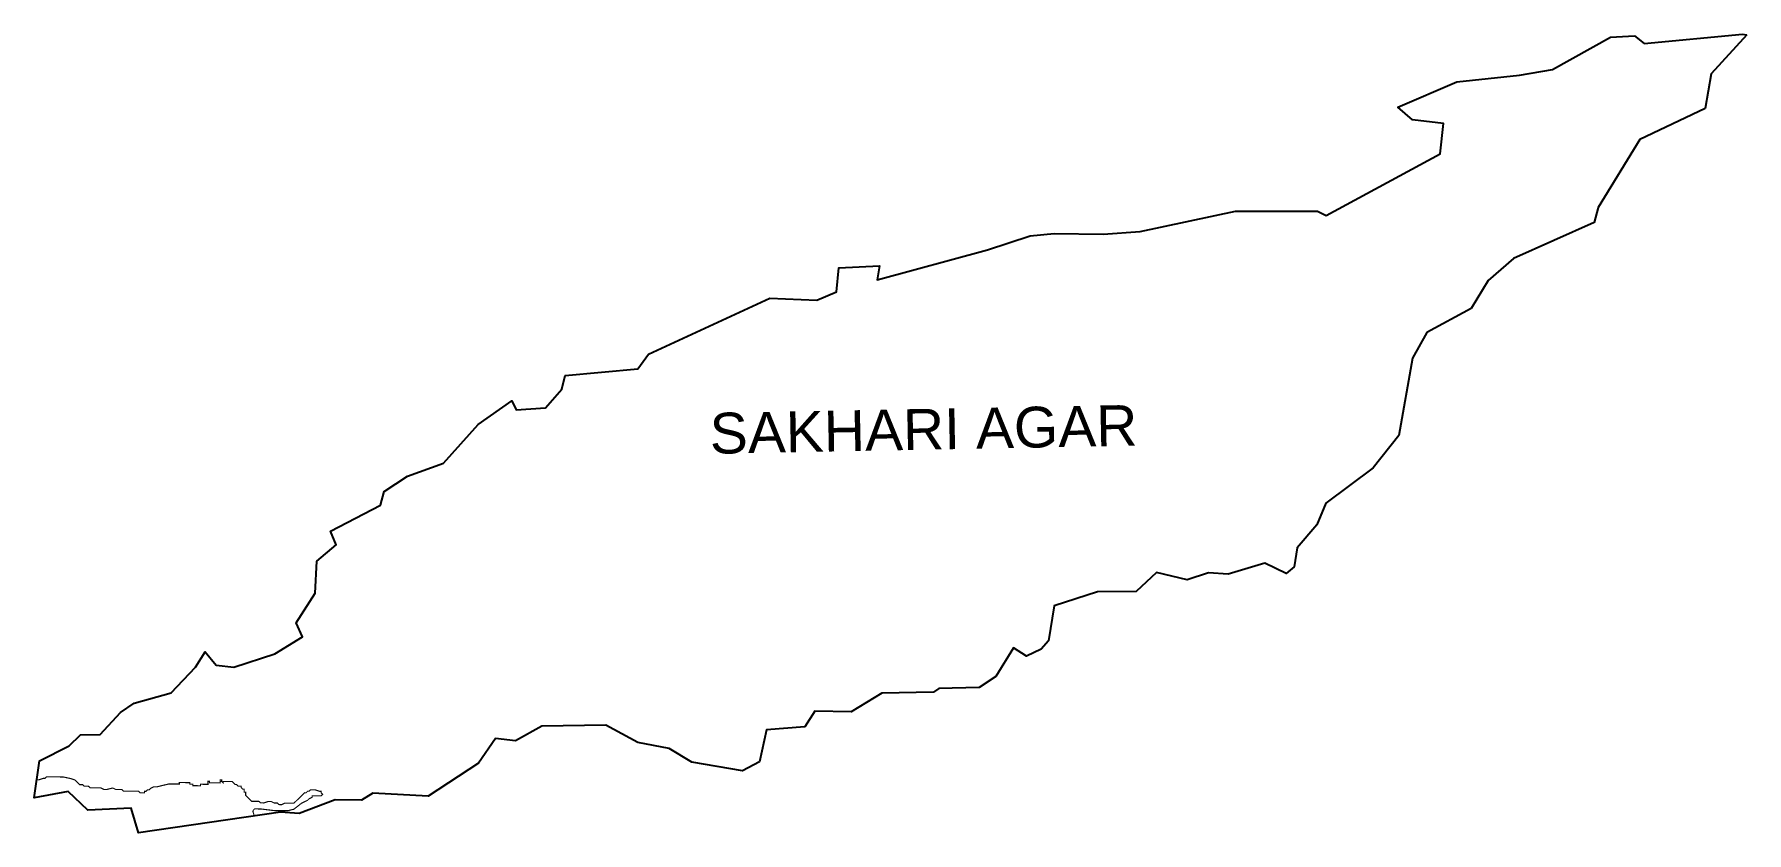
# Model space of a CAD drawing. Header units: metres. Extents: x 309951 to 314514, y 1921358 to 1923485.
import ezdxf

# ---------------------------------------------------------------- set-up
doc = ezdxf.new("R2010")
doc.units = ezdxf.units.M
for name, color, linetype in [('HAZARDS LINE', 1, 'Continuous'), ('village', 3, 'Continuous'), ('VILLAGE NAME', 250, 'Continuous')]:
    doc.layers.add(name, color=color, linetype=linetype)
doc.styles.get("Standard").update_dxf_attribs({"font": 'simplex.shx'})

msp = doc.modelspace()

# ---------------------------------------------------------------- linework, layer by layer
at = {"color": 3, "flags": 128}
msp.add_lwpolyline([(314215.4, 1923480.2), (314241.1, 1923460.2)], dxfattribs=at)
at = {"layer": 'HAZARDS LINE', "lineweight": 18, "const_width": 3.02}
msp.add_lwpolyline([(310537.7, 1921402.9), (310534.3, 1921413.4), (310534.4, 1921417.4), (310538.4, 1921421.4), (310554.5, 1921421.3), (310590.7, 1921416.9), (310626.9, 1921416.6), (310643, 1921420.5), (310663.3, 1921436.4), (310679.4, 1921444.3), (310683.5, 1921448.3), (310691.6, 1921452.2), (310691.6, 1921456.2), (310715.7, 1921456), (310719.8, 1921460), (310715.8, 1921464.1), (310715.8, 1921468.1), (310711.8, 1921468.1), (310699.8, 1921472.3), (310687.7, 1921472.4), (310683.7, 1921468.4), (310679.6, 1921468.4), (310675.6, 1921464.4), (310671.6, 1921464.5), (310667.5, 1921460.5), (310651.3, 1921444.5), (310643.1, 1921436.6), (310619, 1921436.8), (310610.9, 1921432.8), (310602.9, 1921432.9), (310598.9, 1921437), (310590.9, 1921437), (310582.8, 1921441.1), (310574.8, 1921441.2), (310562.7, 1921437.3), (310554.7, 1921437.4), (310550.7, 1921441.4), (310530.6, 1921441.6), (310522.6, 1921449.7), (310518.6, 1921453.8), (310514.6, 1921457.8), (310514.7, 1921465.9), (310510.7, 1921465.9), (310510.7, 1921474), (310506.7, 1921474), (310502.7, 1921478.1), (310502.8, 1921482.1), (310494.7, 1921482.2), (310490.7, 1921486.2), (310486.7, 1921486.3), (310482.7, 1921490.3), (310478.7, 1921494.4), (310454.6, 1921494.6), (310454.6, 1921490.6), (310450.6, 1921494.6), (310450.6, 1921498.6), (310446.6, 1921498.7), (310446.6, 1921494.7), (310450.6, 1921494.6), (310446.6, 1921494.7), (310446.5, 1921490.6), (310418.4, 1921490.9), (310418.4, 1921494.9), (310414.4, 1921495), (310414.3, 1921486.9), (310394.2, 1921487.1), (310394.2, 1921483.1), (310374, 1921483.2), (310374.1, 1921487.3), (310366, 1921487.3), (310366.1, 1921491.4), (310337.9, 1921491.6), (310337.9, 1921487.6), (310309.7, 1921487.8), (310277.5, 1921480.1), (310269.4, 1921480.2), (310261.3, 1921476.2), (310257.3, 1921472.2), (310253.3, 1921472.3), (310249.2, 1921468.3), (310245.2, 1921468.3), (310245.1, 1921464.3), (310233.1, 1921464.4), (310229.1, 1921468.5), (310188.9, 1921468.8), (310184.9, 1921472.9), (310168.8, 1921473), (310160.8, 1921477.1), (310144.6, 1921473.2), (310136.6, 1921473.3), (310128.6, 1921477.4), (310100.4, 1921477.7), (310096.5, 1921481.7), (310084.4, 1921481.8), (310080.4, 1921485.9), (310072.4, 1921486), (310060.4, 1921498.1), (310048.4, 1921502.3), (310028.3, 1921506.5), (309984, 1921506.9), (309980, 1921502.9), (309976, 1921502.9), (309963.9, 1921499), (309958.1, 1921499.1)], dxfattribs=at)
at = {"layer": 'village', "color": 3, "true_color": 0x00ff00}
for points in [[(314514.2, 1923482.9, 0), (314419.4, 1923379.2, 0), (314403.1, 1923286.8, 0), (314229.5, 1923204.2, 0), (314118.2, 1923023.4, 0), (314107.7, 1922983.8, 0), (313893.1, 1922887.9, 0), (313825.4, 1922829.2, 0), (313780.2, 1922754, 0), (313661.5, 1922690.3, 0), (313623.5, 1922621.7, 0), (313587, 1922415.9, 0), (313518.7, 1922329.8, 0), (313392.6, 1922235.5, 0), (313369, 1922177.8, 0), (313316.5, 1922117.2, 0), (313308.3, 1922066.1, 0), (313287.4, 1922048.4, 0), (313230.4, 1922075.6, 0), (313132.3, 1922046.9, 0), (313079.7, 1922050.1, 0), (313023.6, 1922031.5, 0), (312941.7, 1922051.3, 0), (312887.4, 1922000.8, 0), (312784.7, 1921999.6, 0), (312669.3, 1921961.9, 0), (312653.9, 1921869.3, 0), (312633.8, 1921847.3, 0), (312595.1, 1921828.1, 0), (312560.9, 1921850.4, 0), (312513.7, 1921774.2, 0), (312469, 1921745.1, 0), (312361.6, 1921741.8, 0), (312347.1, 1921732.7, 0), (312209.9, 1921729.8, 0), (312128.2, 1921679.6, 0), (312031.4, 1921682.1, 0), (312004.8, 1921640.2, 0), (311902, 1921631.7, 0), (311884.1, 1921547.2, 0), (311838.2, 1921522.8, 0), (311703.6, 1921545.8, 0), (311643.1, 1921582.4, 0), (311559.7, 1921598.5, 0), (311474.4, 1921644.5, 0), (311303.4, 1921641.5, 0), (311234, 1921602.4, 0), (311180.5, 1921608.7, 0), (311135, 1921543.3, 0), (311000.8, 1921455.2, 0), (310853.3, 1921463.4, 0), (310823.7, 1921445.1, 0), (310753.4, 1921445.6, 0), (310656.9, 1921409.6, 0), (310607.4, 1921413, 0), (310228.9, 1921357.9, 0), (310209.7, 1921423, 0), (310093.8, 1921418.1, 0), (310041.3, 1921468.1, 0), (309951.3, 1921451.2, 0), (309965.2, 1921549.2, 0), (310044.1, 1921589, 0), (310074.8, 1921619, 0), (310127, 1921619.8, 0), (310180.7, 1921678.2, 0), (310218, 1921703, 0), (310316.3, 1921731, 0), (310381.3, 1921798.6, 0), (310406.9, 1921839.8, 0), (310435.9, 1921804, 0), (310483.5, 1921798.7, 0), (310592.7, 1921834.7, 0), (310666.4, 1921879.9, 0), (310649.6, 1921917.2, 0), (310699.8, 1921996.2, 0), (310703.9, 1922081.6, 0), (310755.4, 1922124.9, 0), (310740.8, 1922161.5, 0), (310874.3, 1922230.8, 0), (310883.9, 1922267, 0), (310946.2, 1922307.3, 0), (311042, 1922341.9, 0), (311134, 1922445.6, 0), (311223.7, 1922508.4, 0), (311235.1, 1922484.6, 0), (311313.5, 1922489.9, 0), (311356.9, 1922539.8, 0), (311365.5, 1922575.6, 0), (311559.2, 1922593.2, 0), (311587.6, 1922632.3, 0), (311911.5, 1922781.7, 0), (312036.1, 1922776.9, 0), (312088.8, 1922798.8, 0), (312095, 1922862.8, 0), (312203.7, 1922867.8, 0), (312197.5, 1922830.8, 0), (312491.2, 1922910.2, 0), (312604.9, 1922947.9, 0), (312668.8, 1922953.8, 0), (312799, 1922952, 0), (312897.9, 1922959.5, 0), (313152.3, 1923013.4, 0), (313370.5, 1923013.5, 0), (313393.4, 1923002, 0), (313697.4, 1923166.4, 0), (313706.1, 1923247.5, 0), (313623.7, 1923256.9, 0), (313584.5, 1923290.6, 0), (313741.6, 1923358.5, 0), (313908.5, 1923375.5, 0), (313997, 1923390.5, 0), (314150.8, 1923477.2, 0), (314215.4, 1923480.2, 0)], [(314241.1, 1923460.2, 0), (314502.7, 1923484.8, 0), (314514.2, 1923482.9, 0)]]:
    msp.add_polyline3d(points, dxfattribs=at)

# ---------------------------------------------------------------- texts
at = {"layer": 'VILLAGE NAME', "insert": (311750.1, 1922475.9), "char_height": 108.748, "attachment_point": 1, "rotation": 1.1028}
msp.add_mtext_dynamic_manual_height_columns('{\\fArial|b0|i0|c0|p34;SAKHARI AGAR}', width=1571.314, gutter_width=543.7, heights=[0], dxfattribs=at)

doc.saveas('drawing.dxf')
